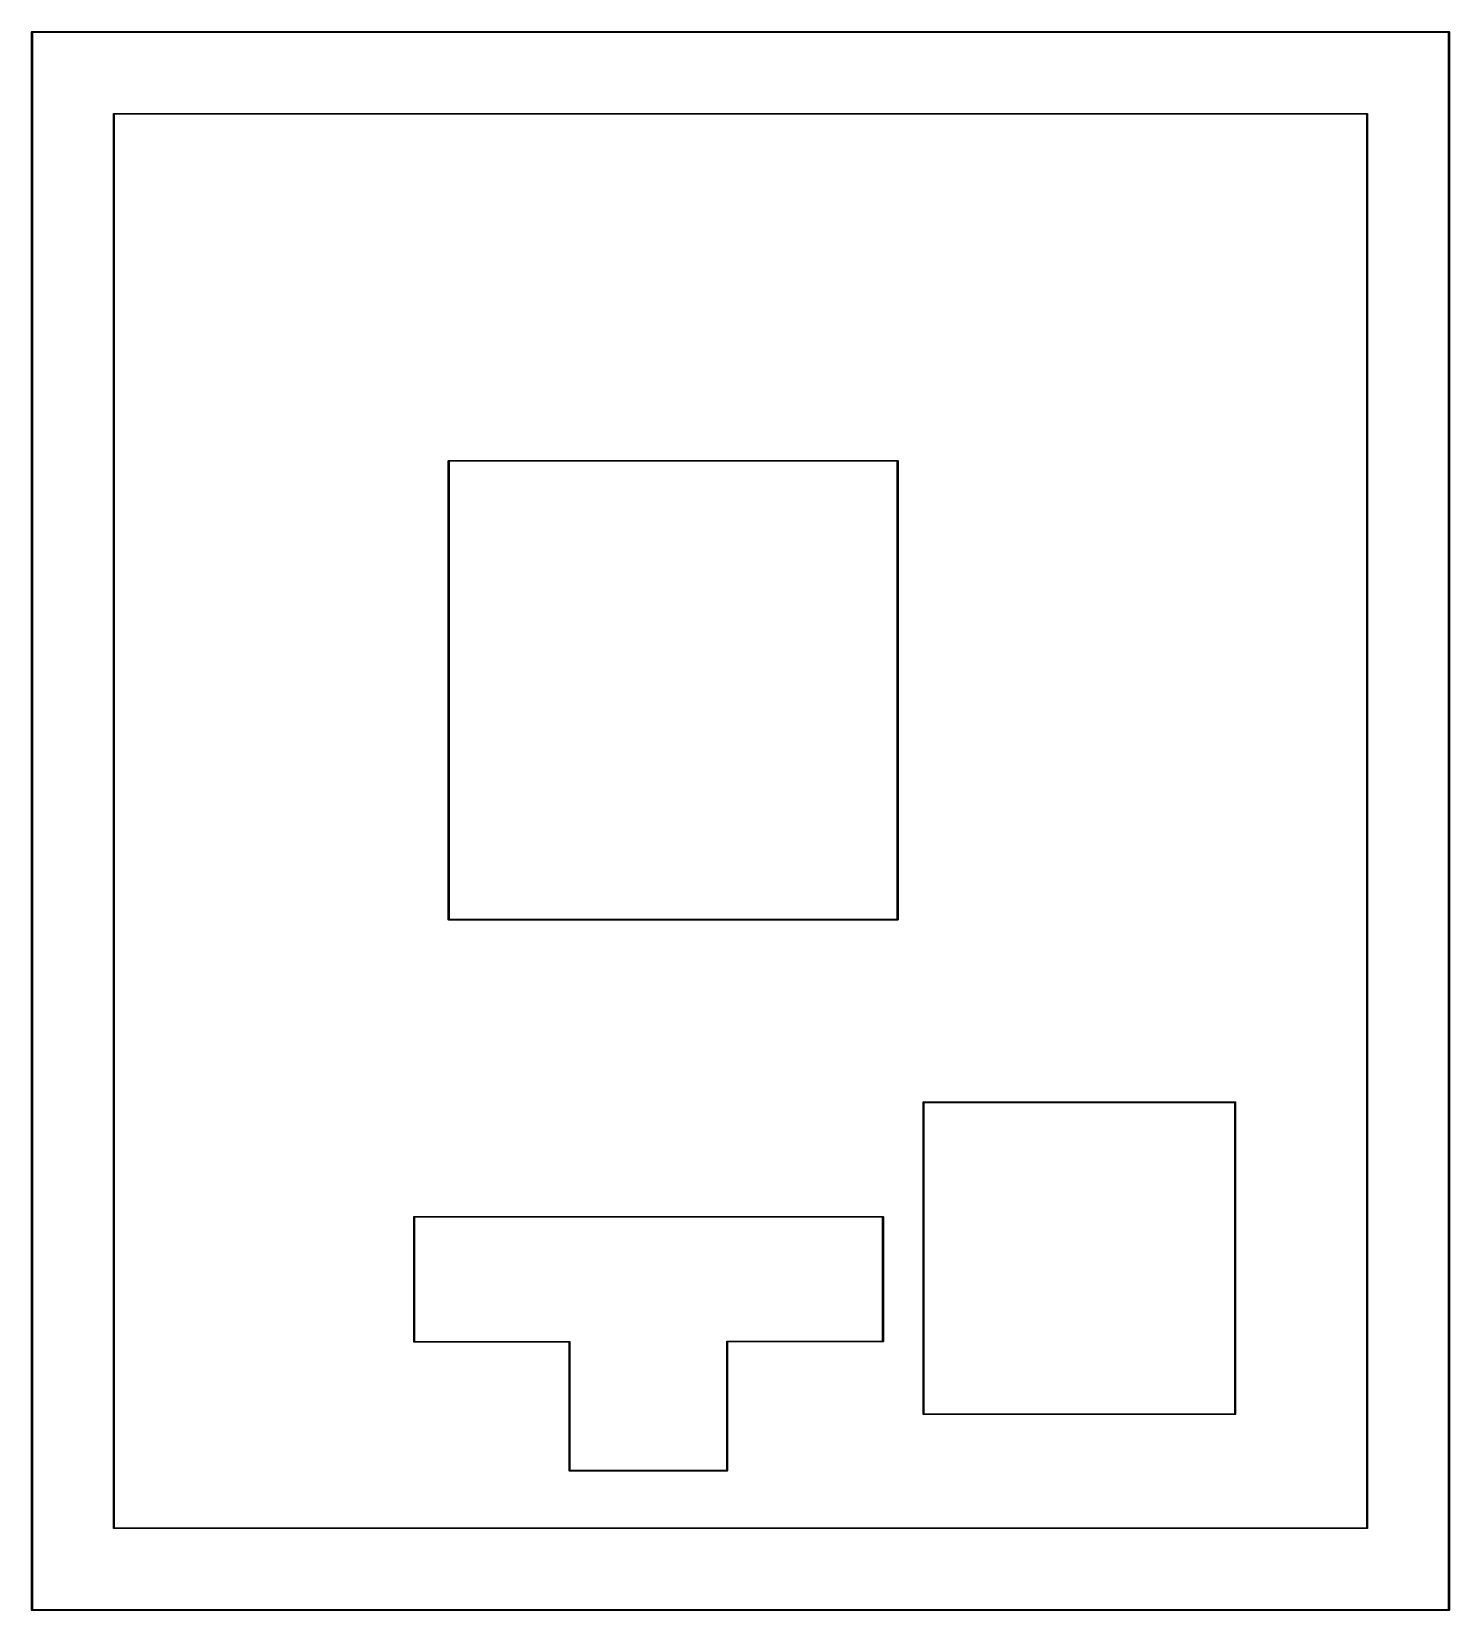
# Model space of a CAD drawing. Header units: millimetres. Extents: x 120 to 206.6, y -127 to -30.6.
import ezdxf

# ---------------------------------------------------------------- set-up
doc = ezdxf.new("R2010")
doc.units = ezdxf.units.MM
doc.layers.add('Edge.Cuts', color=40, linetype='CONTINUOUS', true_color=0xfabd2f)

msp = doc.modelspace()

# ---------------------------------------------------------------- linework, layer by layer
at = {"layer": 'Edge.Cuts', "linetype": 'CONTINUOUS'}
for p, q in [((119.975, -30.59), (119.976903, -30.580433)), ((119.975, -127), (119.975, -30.59)), ((119.976903, -30.580433), (119.990433, -30.566903)), ((119.990433, -30.566903), (120, -30.565)), ((120, -30.565), (206.59, -30.565)), ((120.025, -30.615), (120.025, -126.975)), ((206.565, -30.615), (120.025, -30.615)), ((206.565, -126.975), (206.565, -30.615)), ((206.59, -30.565), (206.599567, -30.566903)), ((206.599567, -30.566903), (206.613097, -30.580433)), ((206.613097, -30.580433), (206.615, -30.59)), ((206.615, -30.59), (206.615, -127)), ((124.975, -35.59), (124.976903, -35.580433)), ((124.975, -122), (124.975, -35.59)), ((124.976903, -35.580433), (124.990433, -35.566903)), ((124.990433, -35.566903), (125, -35.565)), ((125, -35.565), (201.59, -35.565)), ((125.025, -35.615), (125.025, -121.975)), ((201.565, -35.615), (125.025, -35.615)), ((201.565, -121.975), (201.565, -35.615)), ((201.59, -35.565), (201.599567, -35.566903)), ((201.599567, -35.566903), (201.613097, -35.580433)), ((201.613097, -35.580433), (201.615, -35.59)), ((201.615, -35.59), (201.615, -122)), ((145.435, -56.79), (145.436903, -56.780433)), ((145.435, -84.82), (145.435, -56.79)), ((145.436903, -56.780433), (145.450433, -56.766903)), ((145.450433, -56.766903), (145.46, -56.765)), ((145.46, -56.765), (172.9, -56.765)), ((145.485, -56.815), (145.485, -84.795)), ((172.875, -56.815), (145.485, -56.815)), ((172.875, -84.795), (172.875, -56.815)), ((172.9, -56.765), (172.909567, -56.766903)), ((172.909567, -56.766903), (172.923097, -56.780433)), ((172.923097, -56.780433), (172.925, -56.79)), ((172.925, -56.79), (172.925, -84.82)), ((145.436903, -84.829567), (145.435, -84.82)), ((145.450433, -84.843097), (145.436903, -84.829567)), ((145.46, -84.845), (145.450433, -84.843097)), ((172.9, -84.845), (145.46, -84.845)), ((145.485, -84.795), (172.875, -84.795)), ((172.909567, -84.843097), (172.9, -84.845)), ((172.923097, -84.829567), (172.909567, -84.843097)), ((172.925, -84.82), (172.923097, -84.829567)), ((174.45, -95.985), (174.451903, -95.975433)), ((174.45, -115.035), (174.45, -95.985)), ((174.451903, -95.975433), (174.465433, -95.961903)), ((174.465433, -95.961903), (174.475, -95.96)), ((174.475, -95.96), (193.525, -95.96)), ((174.5, -96.01), (174.5, -115.01)), ((193.5, -96.01), (174.5, -96.01)), ((193.5, -115.01), (193.5, -96.01)), ((193.525, -95.96), (193.534567, -95.961903)), ((193.534567, -95.961903), (193.548097, -95.975433)), ((193.548097, -95.975433), (193.55, -95.985)), ((193.55, -95.985), (193.55, -115.035)), ((143.325, -102.98), (143.326903, -102.970433)), ((143.325, -110.61), (143.325, -102.98)), ((143.326903, -102.970433), (143.340433, -102.956903)), ((143.340433, -102.956903), (143.35, -102.955)), ((143.35, -102.955), (143.39, -102.955)), ((143.375, -103.005), (143.375, -110.585)), ((143.39, -103.005), (143.375, -103.005)), ((143.39, -102.955), (172, -102.955)), ((171.975, -103.005), (143.39, -103.005)), ((171.975, -110.565), (171.975, -103.005)), ((172, -102.955), (172.009567, -102.956903)), ((172.009567, -102.956903), (172.023097, -102.970433)), ((172.023097, -102.970433), (172.025, -102.98)), ((172.025, -102.98), (172.025, -110.59)), ((143.326903, -110.619567), (143.325, -110.61)), ((143.340433, -110.633097), (143.326903, -110.619567)), ((143.35, -110.635), (143.340433, -110.633097)), ((152.825, -110.635), (143.35, -110.635)), ((143.375, -110.585), (152.85, -110.585)), ((152.825, -118.49), (152.825, -110.635)), ((152.85, -110.585), (152.859567, -110.586903)), ((152.859567, -110.586903), (152.873097, -110.600433)), ((152.873097, -110.600433), (152.875, -110.61)), ((152.875, -110.61), (152.875, -118.465)), ((162.455, -110.59), (162.456903, -110.580433)), ((162.455, -118.465), (162.455, -110.59)), ((162.456903, -110.580433), (162.470433, -110.566903)), ((162.470433, -110.566903), (162.48, -110.565)), ((162.48, -110.565), (171.975, -110.565)), ((172, -110.615), (162.505, -110.615)), ((162.505, -110.615), (162.505, -118.49)), ((172.009567, -110.613097), (172, -110.615)), ((172.023097, -110.599567), (172.009567, -110.613097)), ((172.025, -110.59), (172.023097, -110.599567)), ((174.451903, -115.044567), (174.45, -115.035)), ((174.465433, -115.058097), (174.451903, -115.044567)), ((174.475, -115.06), (174.465433, -115.058097)), ((193.525, -115.06), (174.475, -115.06)), ((174.5, -115.01), (193.5, -115.01)), ((193.534567, -115.058097), (193.525, -115.06)), ((193.548097, -115.044567), (193.534567, -115.058097)), ((193.55, -115.035), (193.548097, -115.044567)), ((152.826903, -118.499567), (152.825, -118.49)), ((152.840433, -118.513097), (152.826903, -118.499567)), ((152.85, -118.515), (152.840433, -118.513097)), ((162.48, -118.515), (152.85, -118.515)), ((152.875, -118.465), (162.455, -118.465)), ((162.489567, -118.513097), (162.48, -118.515)), ((162.503097, -118.499567), (162.489567, -118.513097)), ((162.505, -118.49), (162.503097, -118.499567)), ((124.976903, -122.009567), (124.975, -122)), ((124.990433, -122.023097), (124.976903, -122.009567)), ((125, -122.025), (124.990433, -122.023097)), ((201.59, -122.025), (125, -122.025)), ((125.025, -121.975), (201.565, -121.975)), ((201.599567, -122.023097), (201.59, -122.025)), ((201.613097, -122.009567), (201.599567, -122.023097)), ((201.615, -122), (201.613097, -122.009567)), ((119.976903, -127.009567), (119.975, -127)), ((119.990433, -127.023097), (119.976903, -127.009567)), ((120, -127.025), (119.990433, -127.023097)), ((206.59, -127.025), (120, -127.025)), ((120.025, -126.975), (206.565, -126.975)), ((206.599567, -127.023097), (206.59, -127.025)), ((206.613097, -127.009567), (206.599567, -127.023097)), ((206.615, -127), (206.613097, -127.009567))]:
    msp.add_line(p, q, dxfattribs=at)

doc.saveas('drawing.dxf')
